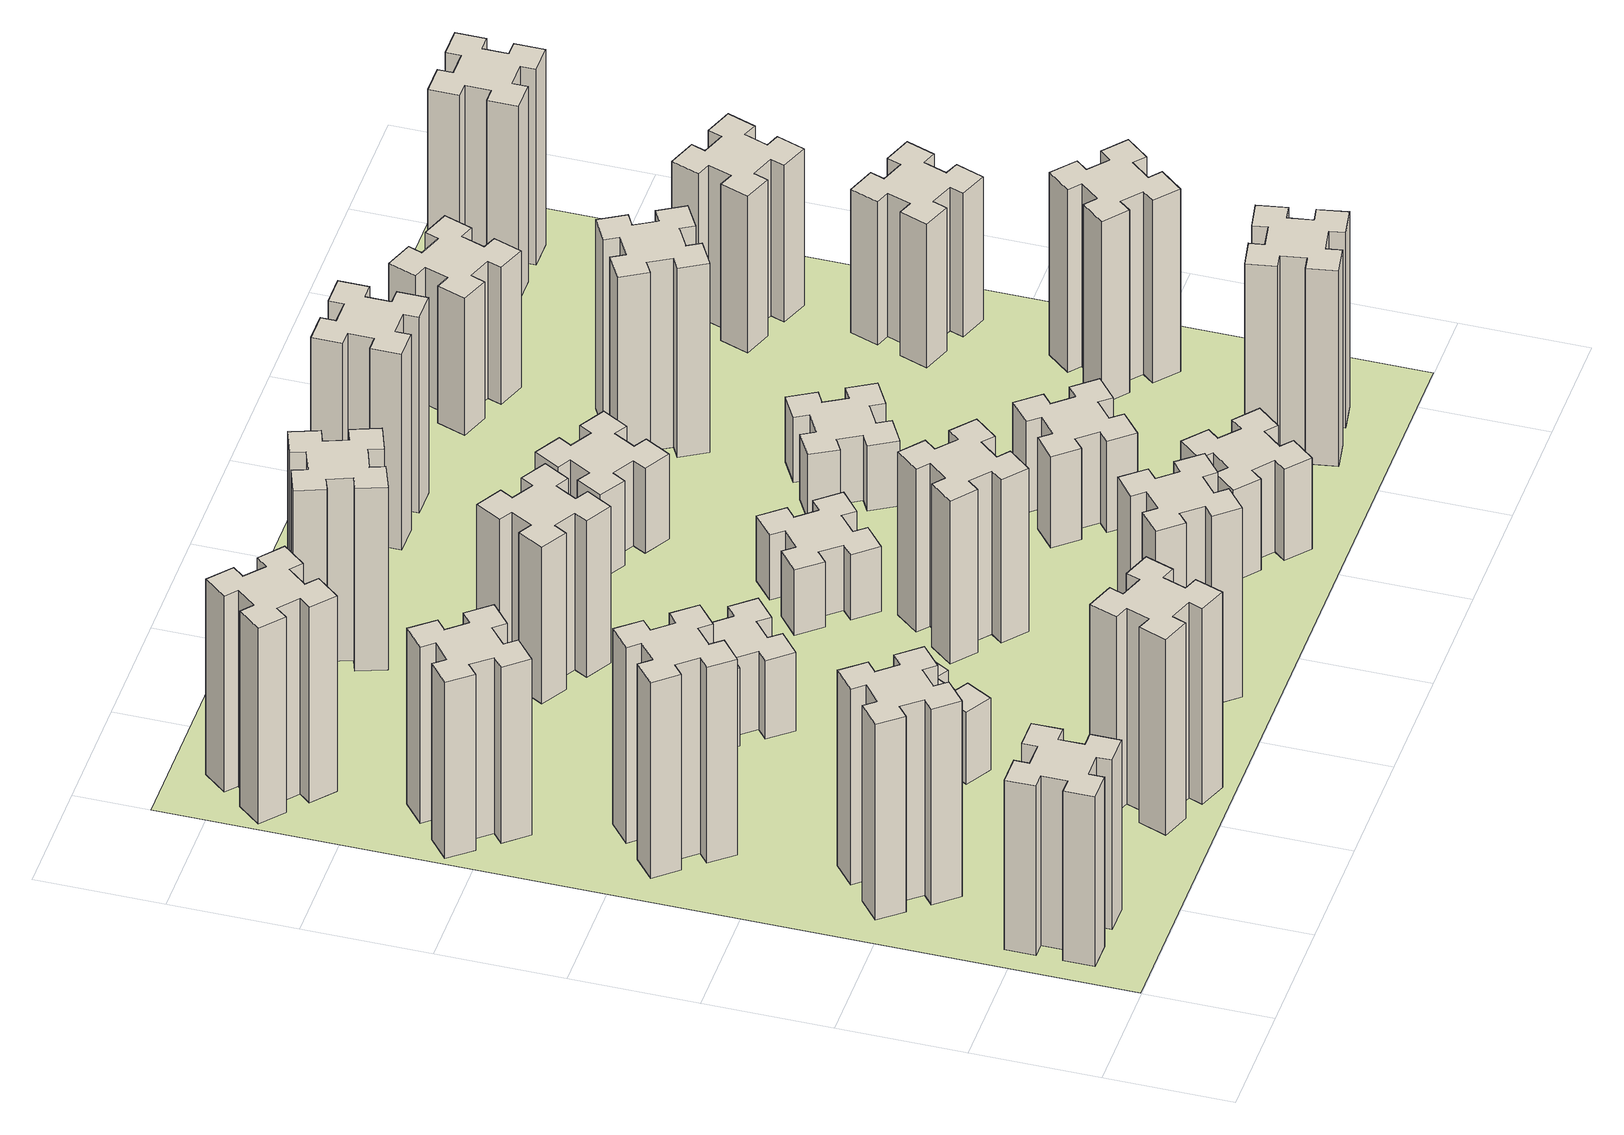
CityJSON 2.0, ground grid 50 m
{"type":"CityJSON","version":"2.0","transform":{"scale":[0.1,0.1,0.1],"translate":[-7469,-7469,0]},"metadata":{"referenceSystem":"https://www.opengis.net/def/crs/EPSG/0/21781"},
"CityObjects":{
"building1":{"type":"Building","attributes":{"class":"1000","function":"1000","usage":"1000","yearOfConstruction":2016,"roofType":"1000","measuredHeight":78,"storeysAboveGround":30,"storeysBelowGround":0},"geometry":[{"type":"Solid","lod":"1","boundaries":[[[[0,1,2,3,4,5,6,7,8,9,10,11,12,13,14,15,16,17,18,19]],[[17,16,20,21]],[[16,15,22,20]],[[15,14,23,22]],[[14,13,24,23]],[[13,12,25,24]],[[12,11,26,25]],[[11,10,27,26]],[[10,9,28,27]],[[9,8,29,28]],[[8,7,30,29]],[[7,6,31,30]],[[6,5,32,31]],[[5,4,33,32]],[[4,3,34,33]],[[3,2,35,34]],[[2,1,36,35]],[[1,0,37,36]],[[0,19,38,37]],[[19,18,39,38]],[[18,17,21,39]],[[24,25,26,27,28,29,30,31,32,33,34,35,36,37,38,39,21,20,22,23]]]]}]},
"building2":{"type":"Building","attributes":{"class":"1000","function":"1000","usage":"1000","yearOfConstruction":2016,"roofType":"1000","measuredHeight":90,"storeysAboveGround":30,"storeysBelowGround":0},"geometry":[{"type":"Solid","lod":"1","boundaries":[[[[40,41,42,43,44,45,46,47,48,49,50,51,52,53,54,55,56,57,58,59]],[[57,56,60,61]],[[56,55,62,60]],[[55,54,63,62]],[[54,53,64,63]],[[53,52,65,64]],[[52,51,66,65]],[[51,50,67,66]],[[50,49,68,67]],[[49,48,69,68]],[[48,47,70,69]],[[47,46,71,70]],[[46,45,72,71]],[[45,44,73,72]],[[44,43,74,73]],[[43,42,75,74]],[[42,41,76,75]],[[41,40,77,76]],[[40,59,78,77]],[[59,58,79,78]],[[58,57,61,79]],[[64,65,66,67,68,69,70,71,72,73,74,75,76,77,78,79,61,60,62,63]]]]}]},
"building3":{"type":"Building","attributes":{"class":"1000","function":"1000","usage":"1000","yearOfConstruction":2016,"roofType":"1000","measuredHeight":90,"storeysAboveGround":30,"storeysBelowGround":0},"geometry":[{"type":"Solid","lod":"1","boundaries":[[[[80,81,82,83,84,85,86,87,88,89,90,91,92,93,94,95,96,97,98,99]],[[97,96,100,101]],[[96,95,102,100]],[[95,94,103,102]],[[94,93,104,103]],[[93,92,105,104]],[[92,91,106,105]],[[91,90,107,106]],[[90,89,108,107]],[[89,88,109,108]],[[88,87,110,109]],[[87,86,111,110]],[[86,85,112,111]],[[85,84,113,112]],[[84,83,114,113]],[[83,82,115,114]],[[82,81,116,115]],[[81,80,117,116]],[[80,99,118,117]],[[99,98,119,118]],[[98,97,101,119]],[[104,105,106,107,108,109,110,111,112,113,114,115,116,117,118,119,101,100,102,103]]]]}]},
"building4":{"type":"Building","attributes":{"class":"1000","function":"1000","usage":"1000","yearOfConstruction":2016,"roofType":"1000","measuredHeight":81,"storeysAboveGround":30,"storeysBelowGround":0},"geometry":[{"type":"Solid","lod":"1","boundaries":[[[[120,121,122,123,124,125,126,127,128,129,130,131,132,133,134,135,136,137,138,139]],[[137,136,140,141]],[[136,135,142,140]],[[135,134,143,142]],[[134,133,144,143]],[[133,132,145,144]],[[132,131,146,145]],[[131,130,147,146]],[[130,129,148,147]],[[129,128,149,148]],[[128,127,150,149]],[[127,126,151,150]],[[126,125,152,151]],[[125,124,153,152]],[[124,123,154,153]],[[123,122,155,154]],[[122,121,156,155]],[[121,120,157,156]],[[120,139,158,157]],[[139,138,159,158]],[[138,137,141,159]],[[144,145,146,147,148,149,150,151,152,153,154,155,156,157,158,159,141,140,142,143]]]]}]},
"building5":{"type":"Building","attributes":{"class":"1000","function":"1000","usage":"1000","yearOfConstruction":2016,"roofType":"1000","measuredHeight":90,"storeysAboveGround":30,"storeysBelowGround":0},"geometry":[{"type":"Solid","lod":"1","boundaries":[[[[160,161,162,163,164,165,166,167,168,169,170,171,172,173,174,175,176,177,178,179]],[[177,176,180,181]],[[176,175,182,180]],[[175,174,183,182]],[[174,173,184,183]],[[173,172,185,184]],[[172,171,186,185]],[[171,170,187,186]],[[170,169,188,187]],[[169,168,189,188]],[[168,167,190,189]],[[167,166,191,190]],[[166,165,192,191]],[[165,164,193,192]],[[164,163,194,193]],[[163,162,195,194]],[[162,161,196,195]],[[161,160,197,196]],[[160,179,198,197]],[[179,178,199,198]],[[178,177,181,199]],[[184,185,186,187,188,189,190,191,192,193,194,195,196,197,198,199,181,180,182,183]]]]}]},
"building6":{"type":"Building","attributes":{"class":"1000","function":"1000","usage":"1000","yearOfConstruction":2016,"roofType":"1000","measuredHeight":90,"storeysAboveGround":30,"storeysBelowGround":0},"geometry":[{"type":"Solid","lod":"1","boundaries":[[[[200,201,202,203,204,205,206,207,208,209,210,211,212,213,214,215,216,217,218,219]],[[217,216,220,221]],[[216,215,222,220]],[[215,214,223,222]],[[214,213,224,223]],[[213,212,225,224]],[[212,211,226,225]],[[211,210,227,226]],[[210,209,228,227]],[[209,208,229,228]],[[208,207,230,229]],[[207,206,231,230]],[[206,205,232,231]],[[205,204,233,232]],[[204,203,234,233]],[[203,202,235,234]],[[202,201,236,235]],[[201,200,237,236]],[[200,219,238,237]],[[219,218,239,238]],[[218,217,221,239]],[[224,225,226,227,228,229,230,231,232,233,234,235,236,237,238,239,221,220,222,223]]]]}]},
"building7":{"type":"Building","attributes":{"class":"1000","function":"1000","usage":"1000","yearOfConstruction":2016,"roofType":"1000","measuredHeight":33,"storeysAboveGround":30,"storeysBelowGround":0},"geometry":[{"type":"Solid","lod":"1","boundaries":[[[[240,241,242,243,244,245,246,247,248,249,250,251,252,253,254,255,256,257,258,259]],[[257,256,260,261]],[[256,255,262,260]],[[255,254,263,262]],[[254,253,264,263]],[[253,252,265,264]],[[252,251,266,265]],[[251,250,267,266]],[[250,249,268,267]],[[249,248,269,268]],[[248,247,270,269]],[[247,246,271,270]],[[246,245,272,271]],[[245,244,273,272]],[[244,243,274,273]],[[243,242,275,274]],[[242,241,276,275]],[[241,240,277,276]],[[240,259,278,277]],[[259,258,279,278]],[[258,257,261,279]],[[264,265,266,267,268,269,270,271,272,273,274,275,276,277,278,279,261,260,262,263]]]]}]},
"building8":{"type":"Building","attributes":{"class":"1000","function":"1000","usage":"1000","yearOfConstruction":2016,"roofType":"1000","measuredHeight":36,"storeysAboveGround":30,"storeysBelowGround":0},"geometry":[{"type":"Solid","lod":"1","boundaries":[[[[280,281,282,283,284,285,286,287,288,289,290,291,292,293,294,295,296,297,298,299]],[[297,296,300,301]],[[296,295,302,300]],[[295,294,303,302]],[[294,293,304,303]],[[293,292,305,304]],[[292,291,306,305]],[[291,290,307,306]],[[290,289,308,307]],[[289,288,309,308]],[[288,287,310,309]],[[287,286,311,310]],[[286,285,312,311]],[[285,284,313,312]],[[284,283,314,313]],[[283,282,315,314]],[[282,281,316,315]],[[281,280,317,316]],[[280,299,318,317]],[[299,298,319,318]],[[298,297,301,319]],[[304,305,306,307,308,309,310,311,312,313,314,315,316,317,318,319,301,300,302,303]]]]}]},
"building9":{"type":"Building","attributes":{"class":"1000","function":"1000","usage":"1000","yearOfConstruction":2016,"roofType":"1000","measuredHeight":87,"storeysAboveGround":30,"storeysBelowGround":0},"geometry":[{"type":"Solid","lod":"1","boundaries":[[[[320,321,322,323,324,325,326,327,328,329,330,331,332,333,334,335,336,337,338,339]],[[337,336,340,341]],[[336,335,342,340]],[[335,334,343,342]],[[334,333,344,343]],[[333,332,345,344]],[[332,331,346,345]],[[331,330,347,346]],[[330,329,348,347]],[[329,328,349,348]],[[328,327,350,349]],[[327,326,351,350]],[[326,325,352,351]],[[325,324,353,352]],[[324,323,354,353]],[[323,322,355,354]],[[322,321,356,355]],[[321,320,357,356]],[[320,339,358,357]],[[339,338,359,358]],[[338,337,341,359]],[[344,345,346,347,348,349,350,351,352,353,354,355,356,357,358,359,341,340,342,343]]]]}]},
"building10":{"type":"Building","attributes":{"class":"1000","function":"1000","usage":"1000","yearOfConstruction":2016,"roofType":"1000","measuredHeight":72,"storeysAboveGround":30,"storeysBelowGround":0},"geometry":[{"type":"Solid","lod":"1","boundaries":[[[[360,361,362,363,364,365,366,367,368,369,370,371,372,373,374,375,376,377,378,379]],[[377,376,380,381]],[[376,375,382,380]],[[375,374,383,382]],[[374,373,384,383]],[[373,372,385,384]],[[372,371,386,385]],[[371,370,387,386]],[[370,369,388,387]],[[369,368,389,388]],[[368,367,390,389]],[[367,366,391,390]],[[366,365,392,391]],[[365,364,393,392]],[[364,363,394,393]],[[363,362,395,394]],[[362,361,396,395]],[[361,360,397,396]],[[360,379,398,397]],[[379,378,399,398]],[[378,377,381,399]],[[384,385,386,387,388,389,390,391,392,393,394,395,396,397,398,399,381,380,382,383]]]]}]},
"building11":{"type":"Building","attributes":{"class":"1000","function":"1000","usage":"1000","yearOfConstruction":2016,"roofType":"1000","measuredHeight":84,"storeysAboveGround":30,"storeysBelowGround":0},"geometry":[{"type":"Solid","lod":"1","boundaries":[[[[400,401,402,403,404,405,406,407,408,409,410,411,412,413,414,415,416,417,418,419]],[[417,416,420,421]],[[416,415,422,420]],[[415,414,423,422]],[[414,413,424,423]],[[413,412,425,424]],[[412,411,426,425]],[[411,410,427,426]],[[410,409,428,427]],[[409,408,429,428]],[[408,407,430,429]],[[407,406,431,430]],[[406,405,432,431]],[[405,404,433,432]],[[404,403,434,433]],[[403,402,435,434]],[[402,401,436,435]],[[401,400,437,436]],[[400,419,438,437]],[[419,418,439,438]],[[418,417,421,439]],[[424,425,426,427,428,429,430,431,432,433,434,435,436,437,438,439,421,420,422,423]]]]}]},
"building12":{"type":"Building","attributes":{"class":"1000","function":"1000","usage":"1000","yearOfConstruction":2016,"roofType":"1000","measuredHeight":75,"storeysAboveGround":30,"storeysBelowGround":0},"geometry":[{"type":"Solid","lod":"1","boundaries":[[[[440,441,442,443,444,445,446,447,448,449,450,451,452,453,454,455,456,457,458,459]],[[457,456,460,461]],[[456,455,462,460]],[[455,454,463,462]],[[454,453,464,463]],[[453,452,465,464]],[[452,451,466,465]],[[451,450,467,466]],[[450,449,468,467]],[[449,448,469,468]],[[448,447,470,469]],[[447,446,471,470]],[[446,445,472,471]],[[445,444,473,472]],[[444,443,474,473]],[[443,442,475,474]],[[442,441,476,475]],[[441,440,477,476]],[[440,459,478,477]],[[459,458,479,478]],[[458,457,461,479]],[[464,465,466,467,468,469,470,471,472,473,474,475,476,477,478,479,461,460,462,463]]]]}]},
"building13":{"type":"Building","attributes":{"class":"1000","function":"1000","usage":"1000","yearOfConstruction":2016,"roofType":"1000","measuredHeight":30,"storeysAboveGround":30,"storeysBelowGround":0},"geometry":[{"type":"Solid","lod":"1","boundaries":[[[[480,481,482,483,484,485,486,487,488,489,490,491,492,493,494,495,496,497,498,499]],[[497,496,500,501]],[[496,495,502,500]],[[495,494,503,502]],[[494,493,504,503]],[[493,492,505,504]],[[492,491,506,505]],[[491,490,507,506]],[[490,489,508,507]],[[489,488,509,508]],[[488,487,510,509]],[[487,486,511,510]],[[486,485,512,511]],[[485,484,513,512]],[[484,483,514,513]],[[483,482,515,514]],[[482,481,516,515]],[[481,480,517,516]],[[480,499,518,517]],[[499,498,519,518]],[[498,497,501,519]],[[504,505,506,507,508,509,510,511,512,513,514,515,516,517,518,519,501,500,502,503]]]]}]},
"building14":{"type":"Building","attributes":{"class":"1000","function":"1000","usage":"1000","yearOfConstruction":2016,"roofType":"1000","measuredHeight":42,"storeysAboveGround":30,"storeysBelowGround":0},"geometry":[{"type":"Solid","lod":"1","boundaries":[[[[520,521,522,523,524,525,526,527,528,529,530,531,532,533,534,535,536,537,538,539]],[[537,536,540,541]],[[536,535,542,540]],[[535,534,543,542]],[[534,533,544,543]],[[533,532,545,544]],[[532,531,546,545]],[[531,530,547,546]],[[530,529,548,547]],[[529,528,549,548]],[[528,527,550,549]],[[527,526,551,550]],[[526,525,552,551]],[[525,524,553,552]],[[524,523,554,553]],[[523,522,555,554]],[[522,521,556,555]],[[521,520,557,556]],[[520,539,558,557]],[[539,538,559,558]],[[538,537,541,559]],[[544,545,546,547,548,549,550,551,552,553,554,555,556,557,558,559,541,540,542,543]]]]}]},
"building15":{"type":"Building","attributes":{"class":"1000","function":"1000","usage":"1000","yearOfConstruction":2016,"roofType":"1000","measuredHeight":39,"storeysAboveGround":30,"storeysBelowGround":0},"geometry":[{"type":"Solid","lod":"1","boundaries":[[[[560,561,562,563,564,565,566,567,568,569,570,571,572,573,574,575,576,577,578,579]],[[577,576,580,581]],[[576,575,582,580]],[[575,574,583,582]],[[574,573,584,583]],[[573,572,585,584]],[[572,571,586,585]],[[571,570,587,586]],[[570,569,588,587]],[[569,568,589,588]],[[568,567,590,589]],[[567,566,591,590]],[[566,565,592,591]],[[565,564,593,592]],[[564,563,594,593]],[[563,562,595,594]],[[562,561,596,595]],[[561,560,597,596]],[[560,579,598,597]],[[579,578,599,598]],[[578,577,581,599]],[[584,585,586,587,588,589,590,591,592,593,594,595,596,597,598,599,581,580,582,583]]]]}]},
"building16":{"type":"Building","attributes":{"class":"1000","function":"1000","usage":"1000","yearOfConstruction":2016,"roofType":"1000","measuredHeight":90,"storeysAboveGround":30,"storeysBelowGround":0},"geometry":[{"type":"Solid","lod":"1","boundaries":[[[[600,601,602,603,604,605,606,607,608,609,610,611,612,613,614,615,616,617,618,619]],[[617,616,620,621]],[[616,615,622,620]],[[615,614,623,622]],[[614,613,624,623]],[[613,612,625,624]],[[612,611,626,625]],[[611,610,627,626]],[[610,609,628,627]],[[609,608,629,628]],[[608,607,630,629]],[[607,606,631,630]],[[606,605,632,631]],[[605,604,633,632]],[[604,603,634,633]],[[603,602,635,634]],[[602,601,636,635]],[[601,600,637,636]],[[600,619,638,637]],[[619,618,639,638]],[[618,617,621,639]],[[624,625,626,627,628,629,630,631,632,633,634,635,636,637,638,639,621,620,622,623]]]]}]},
"building17":{"type":"Building","attributes":{"class":"1000","function":"1000","usage":"1000","yearOfConstruction":2016,"roofType":"1000","measuredHeight":42,"storeysAboveGround":30,"storeysBelowGround":0},"geometry":[{"type":"Solid","lod":"1","boundaries":[[[[640,641,642,643,644,645,646,647,648,649,650,651,652,653,654,655,656,657,658,659]],[[657,656,660,661]],[[656,655,662,660]],[[655,654,663,662]],[[654,653,664,663]],[[653,652,665,664]],[[652,651,666,665]],[[651,650,667,666]],[[650,649,668,667]],[[649,648,669,668]],[[648,647,670,669]],[[647,646,671,670]],[[646,645,672,671]],[[645,644,673,672]],[[644,643,674,673]],[[643,642,675,674]],[[642,641,676,675]],[[641,640,677,676]],[[640,659,678,677]],[[659,658,679,678]],[[658,657,661,679]],[[664,665,666,667,668,669,670,671,672,673,674,675,676,677,678,679,661,660,662,663]]]]}]},
"building18":{"type":"Building","attributes":{"class":"1000","function":"1000","usage":"1000","yearOfConstruction":2016,"roofType":"1000","measuredHeight":30,"storeysAboveGround":30,"storeysBelowGround":0},"geometry":[{"type":"Solid","lod":"1","boundaries":[[[[680,681,682,683,684,685,686,687,688,689,690,691,692,693,694,695,696,697,698,699]],[[697,696,700,701]],[[696,695,702,700]],[[695,694,703,702]],[[694,693,704,703]],[[693,692,705,704]],[[692,691,706,705]],[[691,690,707,706]],[[690,689,708,707]],[[689,688,709,708]],[[688,687,710,709]],[[687,686,711,710]],[[686,685,712,711]],[[685,684,713,712]],[[684,683,714,713]],[[683,682,715,714]],[[682,681,716,715]],[[681,680,717,716]],[[680,699,718,717]],[[699,698,719,718]],[[698,697,701,719]],[[704,705,706,707,708,709,710,711,712,713,714,715,716,717,718,719,701,700,702,703]]]]}]},
"building19":{"type":"Building","attributes":{"class":"1000","function":"1000","usage":"1000","yearOfConstruction":2016,"roofType":"1000","measuredHeight":90,"storeysAboveGround":30,"storeysBelowGround":0},"geometry":[{"type":"Solid","lod":"1","boundaries":[[[[720,721,722,723,724,725,726,727,728,729,730,731,732,733,734,735,736,737,738,739]],[[737,736,740,741]],[[736,735,742,740]],[[735,734,743,742]],[[734,733,744,743]],[[733,732,745,744]],[[732,731,746,745]],[[731,730,747,746]],[[730,729,748,747]],[[729,728,749,748]],[[728,727,750,749]],[[727,726,751,750]],[[726,725,752,751]],[[725,724,753,752]],[[724,723,754,753]],[[723,722,755,754]],[[722,721,756,755]],[[721,720,757,756]],[[720,739,758,757]],[[739,738,759,758]],[[738,737,741,759]],[[744,745,746,747,748,749,750,751,752,753,754,755,756,757,758,759,741,740,742,743]]]]}]},
"building20":{"type":"Building","attributes":{"class":"1000","function":"1000","usage":"1000","yearOfConstruction":2016,"roofType":"1000","measuredHeight":87,"storeysAboveGround":30,"storeysBelowGround":0},"geometry":[{"type":"Solid","lod":"1","boundaries":[[[[760,761,762,763,764,765,766,767,768,769,770,771,772,773,774,775,776,777,778,779]],[[777,776,780,781]],[[776,775,782,780]],[[775,774,783,782]],[[774,773,784,783]],[[773,772,785,784]],[[772,771,786,785]],[[771,770,787,786]],[[770,769,788,787]],[[769,768,789,788]],[[768,767,790,789]],[[767,766,791,790]],[[766,765,792,791]],[[765,764,793,792]],[[764,763,794,793]],[[763,762,795,794]],[[762,761,796,795]],[[761,760,797,796]],[[760,779,798,797]],[[779,778,799,798]],[[778,777,781,799]],[[784,785,786,787,788,789,790,791,792,793,794,795,796,797,798,799,781,780,782,783]]]]}]},
"building21":{"type":"Building","attributes":{"class":"1000","function":"1000","usage":"1000","yearOfConstruction":2016,"roofType":"1000","measuredHeight":63,"storeysAboveGround":30,"storeysBelowGround":0},"geometry":[{"type":"Solid","lod":"1","boundaries":[[[[800,801,802,803,804,805,806,807,808,809,810,811,812,813,814,815,816,817,818,819]],[[817,816,820,821]],[[816,815,822,820]],[[815,814,823,822]],[[814,813,824,823]],[[813,812,825,824]],[[812,811,826,825]],[[811,810,827,826]],[[810,809,828,827]],[[809,808,829,828]],[[808,807,830,829]],[[807,806,831,830]],[[806,805,832,831]],[[805,804,833,832]],[[804,803,834,833]],[[803,802,835,834]],[[802,801,836,835]],[[801,800,837,836]],[[800,819,838,837]],[[819,818,839,838]],[[818,817,821,839]],[[824,825,826,827,828,829,830,831,832,833,834,835,836,837,838,839,821,820,822,823]]]]}]},
"building22":{"type":"Building","attributes":{"class":"1000","function":"1000","usage":"1000","yearOfConstruction":2016,"roofType":"1000","measuredHeight":84,"storeysAboveGround":30,"storeysBelowGround":0},"geometry":[{"type":"Solid","lod":"1","boundaries":[[[[840,841,842,843,844,845,846,847,848,849,850,851,852,853,854,855,856,857,858,859]],[[857,856,860,861]],[[856,855,862,860]],[[855,854,863,862]],[[854,853,864,863]],[[853,852,865,864]],[[852,851,866,865]],[[851,850,867,866]],[[850,849,868,867]],[[849,848,869,868]],[[848,847,870,869]],[[847,846,871,870]],[[846,845,872,871]],[[845,844,873,872]],[[844,843,874,873]],[[843,842,875,874]],[[842,841,876,875]],[[841,840,877,876]],[[840,859,878,877]],[[859,858,879,878]],[[858,857,861,879]],[[864,865,866,867,868,869,870,871,872,873,874,875,876,877,878,879,861,860,862,863]]]]}]},
"building23":{"type":"Building","attributes":{"class":"1000","function":"1000","usage":"1000","yearOfConstruction":2016,"roofType":"1000","measuredHeight":66,"storeysAboveGround":30,"storeysBelowGround":0},"geometry":[{"type":"Solid","lod":"1","boundaries":[[[[880,881,882,883,884,885,886,887,888,889,890,891,892,893,894,895,896,897,898,899]],[[897,896,900,901]],[[896,895,902,900]],[[895,894,903,902]],[[894,893,904,903]],[[893,892,905,904]],[[892,891,906,905]],[[891,890,907,906]],[[890,889,908,907]],[[889,888,909,908]],[[888,887,910,909]],[[887,886,911,910]],[[886,885,912,911]],[[885,884,913,912]],[[884,883,914,913]],[[883,882,915,914]],[[882,881,916,915]],[[881,880,917,916]],[[880,899,918,917]],[[899,898,919,918]],[[898,897,901,919]],[[904,905,906,907,908,909,910,911,912,913,914,915,916,917,918,919,901,900,902,903]]]]}]},
"building24":{"type":"Building","attributes":{"class":"1000","function":"1000","usage":"1000","yearOfConstruction":2016,"roofType":"1000","measuredHeight":72,"storeysAboveGround":30,"storeysBelowGround":0},"geometry":[{"type":"Solid","lod":"1","boundaries":[[[[920,921,922,923,924,925,926,927,928,929,930,931,932,933,934,935,936,937,938,939]],[[937,936,940,941]],[[936,935,942,940]],[[935,934,943,942]],[[934,933,944,943]],[[933,932,945,944]],[[932,931,946,945]],[[931,930,947,946]],[[930,929,948,947]],[[929,928,949,948]],[[928,927,950,949]],[[927,926,951,950]],[[926,925,952,951]],[[925,924,953,952]],[[924,923,954,953]],[[923,922,955,954]],[[922,921,956,955]],[[921,920,957,956]],[[920,939,958,957]],[[939,938,959,958]],[[938,937,941,959]],[[944,945,946,947,948,949,950,951,952,953,954,955,956,957,958,959,941,940,942,943]]]]}]},
"building25":{"type":"Building","attributes":{"class":"1000","function":"1000","usage":"1000","yearOfConstruction":2016,"roofType":"1000","measuredHeight":90,"storeysAboveGround":30,"storeysBelowGround":0},"geometry":[{"type":"Solid","lod":"1","boundaries":[[[[960,961,962,963,964,965,966,967,968,969,970,971,972,973,974,975,976,977,978,979]],[[977,976,980,981]],[[976,975,982,980]],[[975,974,983,982]],[[974,973,984,983]],[[973,972,985,984]],[[972,971,986,985]],[[971,970,987,986]],[[970,969,988,987]],[[969,968,989,988]],[[968,967,990,989]],[[967,966,991,990]],[[966,965,992,991]],[[965,964,993,992]],[[964,963,994,993]],[[963,962,995,994]],[[962,961,996,995]],[[961,960,997,996]],[[960,979,998,997]],[[979,978,999,998]],[[978,977,981,999]],[[984,985,986,987,988,989,990,991,992,993,994,995,996,997,998,999,981,980,982,983]]]]}]},
"landuse1":{"type":"LandUse","attributes":{"name":"plot1","function":"1010"},"geometry":[{"type":"MultiSurface","lod":"1","boundaries":[[[1000,1001,1002,1003]]]}]}
},
"vertices":[
[165,425,0],[165,325,0],[105,325,0],[105,205,0],[225,205,0],[225,265,0],[325,265,0],[325,205,0],[445,205,0],[445,325,0],[385,325,0],[385,425,0],[445,425,0],[445,545,0],[325,545,0],[325,485,0],[225,485,0],[225,545,0],[105,545,0],[105,425,0],[225,485,780],[225,545,780],[325,485,780],[325,545,780],[445,545,780],[445,425,780],[385,425,780],[385,325,780],[445,325,780],[445,205,780],[325,205,780],[325,265,780],[225,265,780],[225,205,780],[105,205,780],[105,325,780],[165,325,780],[165,425,780],[105,425,780],[105,545,780],
[492,1048,0],[427,1124,0],[473,1163,0],[396,1255,0],[304,1178,0],[343,1132,0],[266,1067,0],[228,1113,0],[136,1036,0],[213,944,0],[259,983,0],[323,906,0],[277,868,0],[354,776,0],[446,853,0],[408,899,0],[484,963,0],[523,917,0],[615,994,0],[538,1086,0],[484,963,900],[523,917,900],[408,899,900],[446,853,900],[354,776,900],[277,868,900],[323,906,900],[259,983,900],[213,944,900],[136,1036,900],[228,1113,900],[266,1067,900],[343,1132,900],[304,1178,900],[396,1255,900],[473,1163,900],[427,1124,900],[492,1048,900],[538,1086,900],[615,994,900],
[492,1888,0],[427,1964,0],[473,2003,0],[396,2095,0],[304,2018,0],[343,1972,0],[266,1907,0],[228,1953,0],[136,1876,0],[213,1784,0],[259,1823,0],[323,1746,0],[277,1708,0],[354,1616,0],[446,1693,0],[408,1739,0],[484,1803,0],[523,1757,0],[615,1834,0],[538,1926,0],[484,1803,900],[523,1757,900],[408,1739,900],[446,1693,900],[354,1616,900],[277,1708,900],[323,1746,900],[259,1823,900],[213,1784,900],[136,1876,900],[228,1953,900],[266,1907,900],[343,1972,900],[304,2018,900],[396,2095,900],[473,2003,900],[427,1964,900],[492,1888,900],[538,1926,900],[615,1834,900],
[243,2712,0],[166,2647,0],[128,2693,0],[36,2616,0],[113,2524,0],[159,2563,0],[223,2486,0],[177,2448,0],[254,2356,0],[346,2433,0],[308,2479,0],[384,2543,0],[423,2497,0],[515,2574,0],[438,2666,0],[392,2628,0],[327,2704,0],[373,2743,0],[296,2835,0],[204,2758,0],[327,2704,810],[373,2743,810],[392,2628,810],[438,2666,810],[515,2574,810],[423,2497,810],[384,2543,810],[308,2479,810],[346,2433,810],[254,2356,810],[177,2448,810],[223,2486,810],[159,2563,810],[113,2524,810],[36,2616,810],[128,2693,810],[166,2647,810],[243,2712,810],[204,2758,810],[296,2835,810],
[1029,360,0],[995,266,0],[939,287,0],[897,174,0],[1010,133,0],[1031,189,0],[1125,155,0],[1104,99,0],[1217,57,0],[1258,170,0],[1202,191,0],[1236,285,0],[1292,264,0],[1333,377,0],[1220,418,0],[1200,362,0],[1106,396,0],[1127,452,0],[1014,493,0],[973,380,0],[1106,396,900],[1127,452,900],[1200,362,900],[1220,418,900],[1333,377,900],[1292,264,900],[1236,285,900],[1202,191,900],[1258,170,900],[1217,57,900],[1104,99,900],[1125,155,900],[1031,189,900],[1010,133,900],[897,174,900],[939,287,900],[995,266,900],[1029,360,900],[973,380,900],[1014,493,900],
[384,3387,0],[308,3452,0],[346,3498,0],[254,3575,0],[177,3483,0],[223,3444,0],[159,3368,0],[113,3406,0],[36,3314,0],[128,3237,0],[166,3283,0],[243,3219,0],[204,3173,0],[296,3096,0],[373,3188,0],[327,3226,0],[392,3303,0],[438,3264,0],[515,3356,0],[423,3433,0],[392,3303,900],[438,3264,900],[327,3226,900],[373,3188,900],[296,3096,900],[204,3173,900],[243,3219,900],[166,3283,900],[128,3237,900],[36,3314,900],[113,3406,900],[159,3368,900],[223,3444,900],[177,3483,900],[254,3575,900],[346,3498,900],[308,3452,900],[384,3387,900],[423,3433,900],[515,3356,900],
[1086,1017,0],[1136,1104,0],[1188,1074,0],[1248,1178,0],[1144,1238,0],[1114,1186,0],[1027,1236,0],[1057,1288,0],[953,1348,0],[893,1244,0],[945,1214,0],[895,1127,0],[843,1157,0],[783,1053,0],[887,993,0],[917,1045,0],[1004,995,0],[974,943,0],[1078,883,0],[1138,987,0],[1004,995,330],[974,943,330],[917,1045,330],[887,993,330],[783,1053,330],[843,1157,330],[895,1127,330],[945,1214,330],[893,1244,330],[953,1348,330],[1057,1288,330],[1027,1236,330],[1114,1186,330],[1144,1238,330],[1248,1178,330],[1188,1074,330],[1136,1104,330],[1086,1017,330],[1138,987,330],[1078,883,330],
[1083,1972,0],[1006,1907,0],[968,1953,0],[876,1876,0],[953,1784,0],[999,1823,0],[1063,1746,0],[1017,1708,0],[1094,1616,0],[1186,1693,0],[1148,1739,0],[1224,1803,0],[1263,1757,0],[1355,1834,0],[1278,1926,0],[1232,1888,0],[1167,1964,0],[1213,2003,0],[1136,2095,0],[1044,2018,0],[1167,1964,360],[1213,2003,360],[1232,1888,360],[1278,1926,360],[1355,1834,360],[1263,1757,360],[1224,1803,360],[1148,1739,360],[1186,1693,360],[1094,1616,360],[1017,1708,360],[1063,1746,360],[999,1823,360],[953,1784,360],[876,1876,360],[968,1953,360],[1006,1907,360],[1083,1972,360],[1044,2018,360],[1136,2095,360],
[1639,343,0],[1703,266,0],[1657,228,0],[1734,136,0],[1826,213,0],[1788,259,0],[1864,323,0],[1903,277,0],[1995,354,0],[1918,446,0],[1872,408,0],[1807,484,0],[1853,523,0],[1776,615,0],[1684,538,0],[1723,492,0],[1646,427,0],[1608,473,0],[1516,396,0],[1593,304,0],[1646,427,870],[1608,473,870],[1723,492,870],[1684,538,870],[1776,615,870],[1853,523,870],[1807,484,870],[1872,408,870],[1918,446,870],[1995,354,870],[1903,277,870],[1864,323,870],[1788,259,870],[1826,213,870],[1734,136,870],[1657,228,870],[1703,266,870],[1639,343,870],[1593,304,870],[1516,396,870],
[1314,2666,0],[1227,2716,0],[1257,2768,0],[1153,2828,0],[1093,2724,0],[1145,2694,0],[1095,2607,0],[1043,2637,0],[983,2533,0],[1087,2473,0],[1117,2525,0],[1204,2475,0],[1174,2423,0],[1278,2363,0],[1338,2467,0],[1286,2497,0],[1336,2584,0],[1388,2554,0],[1448,2658,0],[1344,2718,0],[1336,2584,720],[1388,2554,720],[1286,2497,720],[1338,2467,720],[1278,2363,720],[1174,2423,720],[1204,2475,720],[1117,2525,720],[1087,2473,720],[983,2533,720],[1043,2637,720],[1095,2607,720],[1145,2694,720],[1093,2724,720],[1153,2828,720],[1257,2768,720],[1227,2716,720],[1314,2666,720],[1344,2718,720],[1448,2658,720],
[1125,3456,0],[1031,3422,0],[1010,3478,0],[897,3437,0],[939,3324,0],[995,3345,0],[1029,3251,0],[973,3230,0],[1014,3117,0],[1127,3159,0],[1106,3215,0],[1200,3249,0],[1220,3193,0],[1333,3234,0],[1292,3347,0],[1236,3326,0],[1202,3420,0],[1258,3440,0],[1217,3553,0],[1104,3512,0],[1202,3420,840],[1258,3440,840],[1236,3326,840],[1292,3347,840],[1333,3234,840],[1220,3193,840],[1200,3249,840],[1106,3215,840],[1127,3159,840],[1014,3117,840],[973,3230,840],[1029,3251,840],[995,3345,840],[939,3324,840],[897,3437,840],[1010,3478,840],[1031,3422,840],[1125,3456,840],[1104,3512,840],[1217,3553,840],
[1803,1324,0],[1739,1248,0],[1693,1286,0],[1616,1194,0],[1708,1117,0],[1746,1163,0],[1823,1099,0],[1784,1053,0],[1876,976,0],[1953,1068,0],[1907,1106,0],[1972,1183,0],[2018,1144,0],[2095,1236,0],[2003,1313,0],[1964,1267,0],[1888,1332,0],[1926,1378,0],[1834,1455,0],[1757,1363,0],[1888,1332,750],[1926,1378,750],[1964,1267,750],[2003,1313,750],[2095,1236,750],[2018,1144,750],[1972,1183,750],[1907,1106,750],[1953,1068,750],[1876,976,750],[1784,1053,750],[1823,1099,750],[1746,1163,750],[1708,1117,750],[1616,1194,750],[1693,1286,750],[1739,1248,750],[1803,1324,750],[1757,1363,750],[1834,1455,750],
[1972,1788,0],[1907,1864,0],[1953,1903,0],[1876,1995,0],[1784,1918,0],[1823,1872,0],[1746,1807,0],[1708,1853,0],[1616,1776,0],[1693,1684,0],[1739,1723,0],[1803,1646,0],[1757,1608,0],[1834,1516,0],[1926,1593,0],[1888,1639,0],[1964,1703,0],[2003,1657,0],[2095,1734,0],[2018,1826,0],[1964,1703,300],[2003,1657,300],[1888,1639,300],[1926,1593,300],[1834,1516,300],[1757,1608,300],[1803,1646,300],[1739,1723,300],[1693,1684,300],[1616,1776,300],[1708,1853,300],[1746,1807,300],[1823,1872,300],[1784,1918,300],[1876,1995,300],[1953,1903,300],[1907,1864,300],[1972,1788,300],[2018,1826,300],[2095,1734,300],
[2486,323,0],[2563,259,0],[2524,213,0],[2616,136,0],[2693,228,0],[2647,266,0],[2712,343,0],[2758,304,0],[2835,396,0],[2743,473,0],[2704,427,0],[2628,492,0],[2666,538,0],[2574,615,0],[2497,523,0],[2543,484,0],[2479,408,0],[2433,446,0],[2356,354,0],[2448,277,0],[2479,408,420],[2433,446,420],[2543,484,420],[2497,523,420],[2574,615,420],[2666,538,420],[2628,492,420],[2704,427,420],[2743,473,420],[2835,396,420],[2758,304,420],[2712,343,420],[2647,266,420],[2693,228,420],[2616,136,420],[2524,213,420],[2563,259,420],[2486,323,420],[2448,277,420],[2356,354,420],
[2026,2497,0],[2076,2584,0],[2128,2554,0],[2188,2658,0],[2084,2718,0],[2054,2666,0],[1967,2716,0],[1997,2768,0],[1893,2828,0],[1833,2724,0],[1885,2694,0],[1835,2607,0],[1783,2637,0],[1723,2533,0],[1827,2473,0],[1857,2525,0],[1944,2475,0],[1914,2423,0],[2018,2363,0],[2078,2467,0],[1944,2475,390],[1914,2423,390],[1857,2525,390],[1827,2473,390],[1723,2533,390],[1783,2637,390],[1835,2607,390],[1885,2694,390],[1833,2724,390],[1893,2828,390],[1997,2768,390],[1967,2716,390],[2054,2666,390],[2084,2718,390],[2188,2658,390],[2128,2554,390],[2076,2584,390],[2026,2497,390],[2078,2467,390],[2018,2363,390],
[1965,3385,0],[1965,3485,0],[2025,3485,0],[2025,3605,0],[1905,3605,0],[1905,3545,0],[1805,3545,0],[1805,3605,0],[1685,3605,0],[1685,3485,0],[1745,3485,0],[1745,3385,0],[1685,3385,0],[1685,3265,0],[1805,3265,0],[1805,3325,0],[1905,3325,0],[1905,3265,0],[2025,3265,0],[2025,3385,0],[1905,3325,900],[1905,3265,900],[1805,3325,900],[1805,3265,900],[1685,3265,900],[1685,3385,900],[1745,3385,900],[1745,3485,900],[1685,3485,900],[1685,3605,900],[1805,3605,900],[1805,3545,900],[1905,3545,900],[1905,3605,900],[2025,3605,900],[2025,3485,900],[1965,3485,900],[1965,3385,900],[2025,3385,900],[2025,3265,900],
[2563,1132,0],[2486,1067,0],[2448,1113,0],[2356,1036,0],[2433,944,0],[2479,983,0],[2543,906,0],[2497,868,0],[2574,776,0],[2666,853,0],[2628,899,0],[2704,963,0],[2743,917,0],[2835,994,0],[2758,1086,0],[2712,1048,0],[2647,1124,0],[2693,1163,0],[2616,1255,0],[2524,1178,0],[2647,1124,420],[2693,1163,420],[2712,1048,420],[2758,1086,420],[2835,994,420],[2743,917,420],[2704,963,420],[2628,899,420],[2666,853,420],[2574,776,420],[2497,868,420],[2543,906,420],[2479,983,420],[2433,944,420],[2356,1036,420],[2448,1113,420],[2486,1067,420],[2563,1132,420],[2524,1178,420],[2616,1255,420],
[2375,1844,0],[2425,1757,0],[2373,1727,0],[2433,1623,0],[2537,1683,0],[2507,1735,0],[2594,1785,0],[2624,1733,0],[2728,1793,0],[2668,1897,0],[2616,1867,0],[2566,1954,0],[2618,1984,0],[2558,2088,0],[2454,2028,0],[2484,1976,0],[2397,1926,0],[2367,1978,0],[2263,1918,0],[2323,1814,0],[2397,1926,300],[2367,1978,300],[2484,1976,300],[2454,2028,300],[2558,2088,300],[2618,1984,300],[2566,1954,300],[2616,1867,300],[2668,1897,300],[2728,1793,300],[2624,1733,300],[2594,1785,300],[2507,1735,300],[2537,1683,300],[2433,1623,300],[2373,1727,300],[2425,1757,300],[2375,1844,300],[2323,1814,300],[2263,1918,300],
[3265,492,0],[3167,475,0],[3157,534,0],[3038,513,0],[3059,395,0],[3118,405,0],[3136,307,0],[3077,297,0],[3097,178,0],[3216,199,0],[3205,258,0],[3304,276,0],[3314,217,0],[3432,237,0],[3411,356,0],[3352,345,0],[3335,444,0],[3394,454,0],[3373,572,0],[3255,551,0],[3335,444,900],[3394,454,900],[3352,345,900],[3411,356,900],[3432,237,900],[3314,217,900],[3304,276,900],[3205,258,900],[3216,199,900],[3097,178,900],[3077,297,900],[3136,307,900],[3118,405,900],[3059,395,900],[3038,513,900],[3157,534,900],[3167,475,900],[3265,492,900],[3255,551,900],[3373,572,900],
[2475,2584,0],[2525,2497,0],[2473,2467,0],[2533,2363,0],[2637,2423,0],[2607,2475,0],[2694,2525,0],[2724,2473,0],[2828,2533,0],[2768,2637,0],[2716,2607,0],[2666,2694,0],[2718,2724,0],[2658,2828,0],[2554,2768,0],[2584,2716,0],[2497,2666,0],[2467,2718,0],[2363,2658,0],[2423,2554,0],[2497,2666,870],[2467,2718,870],[2584,2716,870],[2554,2768,870],[2658,2828,870],[2718,2724,870],[2666,2694,870],[2716,2607,870],[2768,2637,870],[2828,2533,870],[2724,2473,870],[2694,2525,870],[2607,2475,870],[2637,2423,870],[2533,2363,870],[2473,2467,870],[2525,2497,870],[2475,2584,870],[2423,2554,870],[2363,2658,870],
[2511,3249,0],[2605,3215,0],[2584,3159,0],[2697,3117,0],[2738,3230,0],[2682,3251,0],[2716,3345,0],[2772,3324,0],[2813,3437,0],[2700,3478,0],[2680,3422,0],[2586,3456,0],[2607,3512,0],[2494,3553,0],[2453,3440,0],[2509,3420,0],[2475,3326,0],[2419,3347,0],[2377,3234,0],[2490,3193,0],[2475,3326,630],[2419,3347,630],[2509,3420,630],[2453,3440,630],[2494,3553,630],[2607,3512,630],[2586,3456,630],[2680,3422,630],[2700,3478,630],[2813,3437,630],[2772,3324,630],[2716,3345,630],[2682,3251,630],[2738,3230,630],[2697,3117,630],[2584,3159,630],[2605,3215,630],[2511,3249,630],[2490,3193,630],[2377,3234,630],
[3487,1006,0],[3552,1083,0],[3598,1044,0],[3675,1136,0],[3583,1213,0],[3544,1167,0],[3468,1232,0],[3506,1278,0],[3414,1355,0],[3337,1263,0],[3383,1224,0],[3319,1148,0],[3273,1186,0],[3196,1094,0],[3288,1017,0],[3326,1063,0],[3403,999,0],[3364,953,0],[3456,876,0],[3533,968,0],[3403,999,840],[3364,953,840],[3326,1063,840],[3288,1017,840],[3196,1094,840],[3273,1186,840],[3319,1148,840],[3383,1224,840],[3337,1263,840],[3414,1355,840],[3506,1278,840],[3468,1232,840],[3544,1167,840],[3583,1213,840],[3675,1136,840],[3598,1044,840],[3552,1083,840],[3487,1006,840],[3533,968,840],[3456,876,840],
[3520,1942,0],[3426,1976,0],[3447,2032,0],[3334,2073,0],[3293,1960,0],[3349,1940,0],[3315,1846,0],[3259,1867,0],[3217,1754,0],[3330,1713,0],[3351,1769,0],[3445,1735,0],[3424,1679,0],[3537,1637,0],[3578,1750,0],[3522,1771,0],[3556,1865,0],[3612,1844,0],[3653,1957,0],[3540,1998,0],[3556,1865,660],[3612,1844,660],[3522,1771,660],[3578,1750,660],[3537,1637,660],[3424,1679,660],[3445,1735,660],[3351,1769,660],[3330,1713,660],[3217,1754,660],[3259,1867,660],[3315,1846,660],[3349,1940,660],[3293,1960,660],[3334,2073,660],[3447,2032,660],[3426,1976,660],[3520,1942,660],[3540,1998,660],[3653,1957,660],
[3420,2582,0],[3326,2616,0],[3347,2672,0],[3234,2713,0],[3193,2600,0],[3249,2580,0],[3215,2486,0],[3159,2507,0],[3117,2394,0],[3230,2353,0],[3251,2409,0],[3345,2375,0],[3324,2319,0],[3437,2277,0],[3478,2390,0],[3422,2411,0],[3456,2505,0],[3512,2484,0],[3553,2597,0],[3440,2638,0],[3456,2505,720],[3512,2484,720],[3422,2411,720],[3478,2390,720],[3437,2277,720],[3324,2319,720],[3345,2375,720],[3251,2409,720],[3230,2353,720],[3117,2394,720],[3159,2507,720],[3215,2486,720],[3249,2580,720],[3193,2600,720],[3234,2713,720],[3347,2672,720],[3326,2616,720],[3420,2582,720],[3440,2638,720],[3553,2597,720],
[3285,3325,0],[3385,3325,0],[3385,3265,0],[3505,3265,0],[3505,3385,0],[3445,3385,0],[3445,3485,0],[3505,3485,0],[3505,3605,0],[3385,3605,0],[3385,3545,0],[3285,3545,0],[3285,3605,0],[3165,3605,0],[3165,3485,0],[3225,3485,0],[3225,3385,0],[3165,3385,0],[3165,3265,0],[3285,3265,0],[3225,3385,900],[3165,3385,900],[3225,3485,900],[3165,3485,900],[3165,3605,900],[3285,3605,900],[3285,3545,900],[3385,3545,900],[3385,3605,900],[3505,3605,900],[3505,3485,900],[3445,3485,900],[3445,3385,900],[3505,3385,900],[3505,3265,900],[3385,3265,900],[3385,3325,900],[3285,3325,900],[3285,3265,900],[3165,3265,900],
[5,3705,0],[3705,3705,0],[3705,5,0],[5,5,0]
]}
